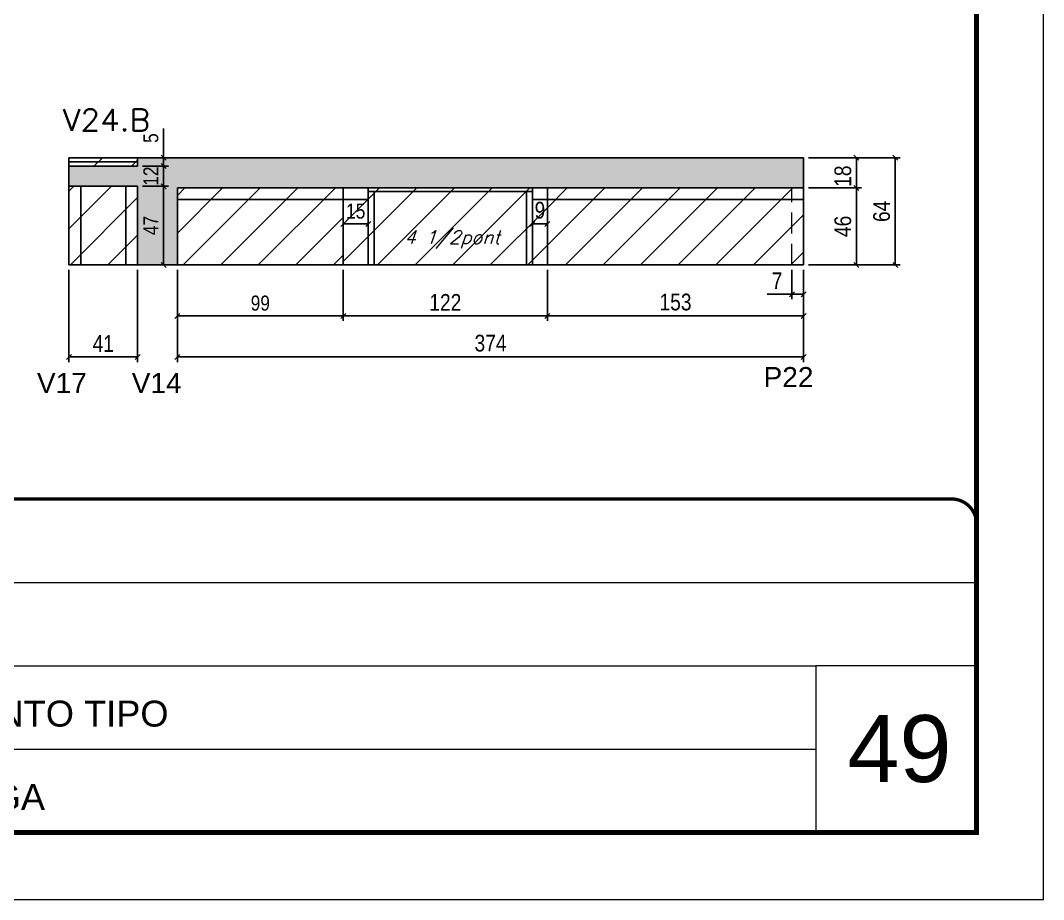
# Model space of a CAD drawing. Extents: x -10448 to -1189, y -11772 to 17235.
# Drawn here: x -9574 to -8963, y 2011 to 2536 of the extents above; entities that cross this region are included whole.
import ezdxf

# ---------------------------------------------------------------- set-up
doc = ezdxf.new("R2010")
doc.units = 0
for name, pattern in [('CONTINUO', [0]), ('DASHED', [0.75, 0.5, -0.25]), ('HIDDEN', [0.375, 0.25, -0.125])]:
    doc.linetypes.add(name, pattern=pattern)
for name, color, linetype in [('5', 5, 'Continuous'), ('COTA', 241, 'Continuous'), ('Painéis', 200, 'Continuous'), ('Reaproveitamento', 251, 'Continuous'), ('SARR_2.2x7', 40, 'Continuous'), ('SARR_3.5x7', 81, 'Continuous'), ('SARR_EDITAR', 141, 'Continuous'), ('texto', 7, 'Continuous')]:
    doc.layers.add(name, color=color, linetype=linetype)
for name, color, linetype, lineweight in [('CARIMBO', 255, 'Continuous', 9), ('Folhas', 255, 'Continuous', 9), ('Sarr 2.2x7', 40, 'Continuous', 9), ('SARRAFO DE PRESSAO', 251, 'DASHED', 9), ('Texto Seção', 7, 'Continuous', 15)]:
    doc.layers.add(name, color=color, linetype=linetype, lineweight=lineweight)
doc.styles.add('ARIAL', font='arial.ttf')
doc.styles.add('COTA TECNICA', font='techl___.ttf', dxfattribs={"height": 10})
doc.styles.add('COTA TECNICA-50', font='techl___.ttf', dxfattribs={"height": 9})
doc.styles.add('REGUA-120', font='ROMANS.shx', dxfattribs={"height": 15})
doc.styles.add('Romans', font='romans.shx')
doc.styles.get("Standard").update_dxf_attribs({"font": 'arial.ttf'})
doc.dimstyles.new('COTA PAINEL-50', dxfattribs={"dimtxt": 9, "dimasz": 3, "dimexe": 3, "dimexo": 3, "dimgap": 3, "dimtad": 1, "dimdec": 1, "dimzin": 12, "dimdsep": 46, "dimtxsty": 'COTA TECNICA-50', "dimblk1": 'OBLIQUE', "dimblk2": 'OBLIQUE', "dimsah": 1, "dimcen": 0.9, "dimclrd": 4, "dimclre": 4, "dimclrt": 240, "dimadec": 1, "dimazin": 3, "dimtfac": 1, "dimtdec": 1, "dimtmove": 0, "dimatfit": 3, "dimfxl": 1, "dimtolj": 1, "dimtzin": 12, "dimarcsym": 0})
doc.dimstyles.new('PAINEL', dxfattribs={"dimtxt": 10, "dimasz": 3, "dimexe": 3, "dimexo": 3, "dimgap": 3, "dimtad": 1, "dimdec": 1, "dimzin": 12, "dimdsep": 46, "dimtxsty": 'COTA TECNICA', "dimblk1": 'OBLIQUE', "dimblk2": 'OBLIQUE', "dimsah": 1, "dimcen": 0.9, "dimclrd": 4, "dimclre": 4, "dimclrt": 240, "dimadec": 1, "dimazin": 3, "dimtfac": 1, "dimtdec": 1, "dimtmove": 0, "dimatfit": 3, "dimfxl": 1, "dimtolj": 1, "dimtzin": 12, "dimarcsym": 0})
pattern_1 = [(45, (-142510.367, -24455.159), (-11.2253202, 11.2253202), [])]
pattern_2 = [(45, (-140598.972, -18566.162), (-11.2253202, 11.2253202), [])]

# ---------------------------------------------------------------- blocks, each defined once
blk = doc.blocks.new('9999999999')
at = {"color": 30, "linetype": 'CONTINUO'}
for p, q in [((98564.56, 34379.64), (99583.98, 34379.64)), ((98564.56, 34329.83), (99487.98, 34329.83)), ((99583.98, 34329.83), (99487.98, 34329.83)), ((99487.98, 34329.83), (99487.98, 34230.21)), ((98564.56, 34280.02), (99487.98, 34280.02))]:
    blk.add_line(p, q, dxfattribs=at)
at = {"color": 30, "linetype": 'CONTINUO', "const_width": 2}
blk.add_lwpolyline([(99583.98, 34230.21), (99583.98, 34414.45, 0.414214), (99568.98, 34429.45), (98228.98, 34429.45, 0.414214), (98213.98, 34414.45), (98213.98, 34245.21, 0.414214), (98228.98, 34230.21), (99583.98, 34230.21)], format="xyb", dxfattribs=at)
at = {"layer": 'Folhas'}
blk.add_lwpolyline([(98138.98, 34190.21), (99623.98, 34190.21), (99623.98, 35240.21), (98138.98, 35240.21)], close=True, dxfattribs=at)
at = {"layer": 'Folhas', "color": 30, "const_width": 3}
blk.add_lwpolyline([(98213.98, 34230.21), (99583.98, 34230.21), (99583.98, 35200.21), (98213.98, 35200.21)], close=True, dxfattribs=at)
at = {"color": 7, "linetype": 'Continuous', "ltscale": 5, "style": 'ARIAL'}
for s, p in [('2°, 3° E PAVIMENTO TIPO', (98837.68, 34293.51)), ('LATERAL DE VIGA', (98837.68, 34243.7))]:
    blk.add_text(s, height=15.4829, dxfattribs=at).set_placement(p)
blk = doc.blocks.new('_Oblique')
at = {"color": 0, "linetype": 'ByBlock', "lineweight": -2}
blk.add_line((-0.5, -0.5), (0.5, 0.5), dxfattribs=at)
blk = doc.blocks.new('*D838')
at = {"layer": 'COTA', "color": 4, "linetype": 'ByBlock', "lineweight": -2, "transparency": 16777216}
for p, q in [((-9381.59, 2387.34), (-9381.59, 2356.89)), ((-9259.59, 2387.34), (-9259.59, 2356.89)), ((-9381.59, 2359.89), (-9259.59, 2359.89))]:
    blk.add_line(p, q, dxfattribs=at)
at = {"layer": 'Defpoints', "color": 0, "linetype": 'ByBlock', "transparency": 16777216}
for p in [(-9381.59, 2390.34), (-9259.59, 2390.34), (-9259.59, 2359.89)]:
    blk.add_point(p, dxfattribs=at)
at = {"layer": 'COTA', "color": 4, "linetype": 'ByBlock', "lineweight": -2, "transparency": 16777216, "xscale": 3, "yscale": 3, "zscale": 3, "rotation": 180}
blk.add_blockref('_Oblique', (-9381.59, 2359.89), dxfattribs=at)
at = {"layer": 'COTA', "color": 4, "linetype": 'ByBlock', "lineweight": -2, "transparency": 16777216, "xscale": 3, "yscale": 3, "zscale": 3}
blk.add_blockref('_Oblique', (-9259.59, 2359.89), dxfattribs=at)
at = {"layer": 'COTA', "color": 240, "linetype": 'ByBlock', "transparency": 16777216, "insert": (-9320.59, 2367.94), "char_height": 10, "attachment_point": 5, "style": 'COTA TECNICA'}
blk.add_mtext('\\A1;122', dxfattribs=at)
blk = doc.blocks.new('*D839')
at = {"layer": 'COTA', "color": 4, "linetype": 'ByBlock', "lineweight": -2, "transparency": 16777216}
for p, q in [((-9259.59, 2387.34), (-9259.59, 2356.89)), ((-9106.59, 2387.34), (-9106.59, 2356.89)), ((-9259.59, 2359.89), (-9106.59, 2359.89))]:
    blk.add_line(p, q, dxfattribs=at)
at = {"layer": 'Defpoints', "color": 0, "linetype": 'ByBlock', "transparency": 16777216}
for p in [(-9259.59, 2390.34), (-9106.59, 2390.34), (-9106.59, 2359.89)]:
    blk.add_point(p, dxfattribs=at)
at = {"layer": 'COTA', "color": 4, "linetype": 'ByBlock', "lineweight": -2, "transparency": 16777216, "xscale": 3, "yscale": 3, "zscale": 3, "rotation": 180}
blk.add_blockref('_Oblique', (-9259.59, 2359.89), dxfattribs=at)
at = {"layer": 'COTA', "color": 4, "linetype": 'ByBlock', "lineweight": -2, "transparency": 16777216, "xscale": 3, "yscale": 3, "zscale": 3}
blk.add_blockref('_Oblique', (-9106.59, 2359.89), dxfattribs=at)
at = {"layer": 'COTA', "color": 240, "linetype": 'ByBlock', "transparency": 16777216, "insert": (-9183.09, 2368.11), "char_height": 10, "attachment_point": 5, "style": 'COTA TECNICA'}
blk.add_mtext('\\A1;153', dxfattribs=at)
blk = doc.blocks.new('*D813')
at = {"layer": 'COTA', "color": 4, "linetype": 'ByBlock', "lineweight": -2, "transparency": 16777216}
for p, q in [((-9480.59, 2387.34), (-9480.59, 2332.34)), ((-9106.59, 2387.34), (-9106.59, 2332.34)), ((-9480.59, 2335.34), (-9106.59, 2335.34))]:
    blk.add_line(p, q, dxfattribs=at)
at = {"layer": 'Defpoints', "color": 0, "linetype": 'ByBlock', "transparency": 16777216}
for p in [(-9480.59, 2390.34), (-9106.59, 2390.34), (-9106.59, 2335.34)]:
    blk.add_point(p, dxfattribs=at)
at = {"layer": 'COTA', "color": 4, "linetype": 'ByBlock', "lineweight": -2, "transparency": 16777216, "xscale": 3, "yscale": 3, "zscale": 3, "rotation": 180}
blk.add_blockref('_Oblique', (-9480.59, 2335.34), dxfattribs=at)
at = {"layer": 'COTA', "color": 4, "linetype": 'ByBlock', "lineweight": -2, "transparency": 16777216, "xscale": 3, "yscale": 3, "zscale": 3}
blk.add_blockref('_Oblique', (-9106.59, 2335.34), dxfattribs=at)
at = {"layer": 'COTA', "color": 240, "linetype": 'ByBlock', "transparency": 16777216, "insert": (-9293.59, 2343.56), "char_height": 10, "attachment_point": 5, "style": 'COTA TECNICA'}
blk.add_mtext('\\A1;374', dxfattribs=at)
blk = doc.blocks.new('*D814')
at = {"layer": 'COTA', "color": 4, "linetype": 'ByBlock', "lineweight": -2, "transparency": 16777216}
for p, q in [((-9103.59, 2436.34), (-9072.01, 2436.34)), ((-9075.01, 2390.34), (-9075.01, 2436.34)), ((-9103.59, 2390.34), (-9072.01, 2390.34))]:
    blk.add_line(p, q, dxfattribs=at)
at = {"layer": 'Defpoints', "color": 0, "linetype": 'ByBlock', "transparency": 16777216}
for p in [(-9106.59, 2436.34), (-9075.01, 2436.34), (-9106.59, 2390.34)]:
    blk.add_point(p, dxfattribs=at)
at = {"layer": 'COTA', "color": 4, "linetype": 'ByBlock', "lineweight": -2, "transparency": 16777216, "xscale": 3, "yscale": 3, "zscale": 3}
for p, rotation in [((-9075.01, 2436.34), 90), ((-9075.01, 2390.34), 270)]:
    blk.add_blockref('_Oblique', p, dxfattribs=dict(at, rotation=rotation))
at = {"layer": 'COTA', "color": 240, "linetype": 'ByBlock', "transparency": 16777216, "insert": (-9083.12, 2413.34), "char_height": 10, "attachment_point": 5, "rotation": 90, "style": 'COTA TECNICA'}
blk.add_mtext('\\A1;46', dxfattribs=at)
blk = doc.blocks.new('*D815')
at = {"layer": 'COTA', "color": 4, "linetype": 'ByBlock', "lineweight": -2, "transparency": 16777216}
for p, q in [((-9103.59, 2454.34), (-9072.01, 2454.34)), ((-9075.01, 2436.34), (-9075.01, 2454.34)), ((-9103.59, 2436.34), (-9072.01, 2436.34))]:
    blk.add_line(p, q, dxfattribs=at)
at = {"layer": 'Defpoints', "color": 0, "linetype": 'ByBlock', "transparency": 16777216}
for p in [(-9106.59, 2454.34), (-9075.01, 2454.34), (-9106.59, 2436.34)]:
    blk.add_point(p, dxfattribs=at)
at = {"layer": 'COTA', "color": 4, "linetype": 'ByBlock', "lineweight": -2, "transparency": 16777216, "xscale": 3, "yscale": 3, "zscale": 3}
for p, rotation in [((-9075.01, 2454.34), 90), ((-9075.01, 2436.34), 270)]:
    blk.add_blockref('_Oblique', p, dxfattribs=dict(at, rotation=rotation))
at = {"layer": 'COTA', "color": 240, "linetype": 'ByBlock', "transparency": 16777216, "insert": (-9083.11, 2443.34), "char_height": 10, "attachment_point": 5, "rotation": 90, "style": 'COTA TECNICA'}
blk.add_mtext('\\A1;18', dxfattribs=at)
blk = doc.blocks.new('*D816')
at = {"layer": 'COTA', "color": 4, "linetype": 'ByBlock', "lineweight": -2, "transparency": 16777216}
for p, q in [((-9103.59, 2454.34), (-9048.85, 2454.34)), ((-9051.85, 2390.34), (-9051.85, 2454.34)), ((-9103.59, 2390.34), (-9048.85, 2390.34))]:
    blk.add_line(p, q, dxfattribs=at)
at = {"layer": 'Defpoints', "color": 0, "linetype": 'ByBlock', "transparency": 16777216}
for p in [(-9106.59, 2454.34), (-9051.85, 2454.34), (-9106.59, 2390.34)]:
    blk.add_point(p, dxfattribs=at)
at = {"layer": 'COTA', "color": 4, "linetype": 'ByBlock', "lineweight": -2, "transparency": 16777216, "xscale": 3, "yscale": 3, "zscale": 3}
for p, rotation in [((-9051.85, 2454.34), 90), ((-9051.85, 2390.34), 270)]:
    blk.add_blockref('_Oblique', p, dxfattribs=dict(at, rotation=rotation))
at = {"layer": 'COTA', "color": 240, "linetype": 'ByBlock', "transparency": 16777216, "insert": (-9059.96, 2422.34), "char_height": 10, "attachment_point": 5, "rotation": 90, "style": 'COTA TECNICA'}
blk.add_mtext('\\A1;64', dxfattribs=at)
blk = doc.blocks.new('*D1895')
at = {"layer": 'COTA', "color": 4, "linetype": 'ByBlock', "lineweight": -2, "transparency": 16777216}
for p, q in [((-9268.59, 2426.34), (-9268.59, 2411.84)), ((-9259.59, 2426.34), (-9259.59, 2411.84)), ((-9268.59, 2414.84), (-9259.59, 2414.84))]:
    blk.add_line(p, q, dxfattribs=at)
at = {"layer": 'Defpoints', "color": 0, "linetype": 'ByBlock', "transparency": 16777216}
for p in [(-9268.59, 2429.34), (-9259.59, 2429.34), (-9259.59, 2414.84)]:
    blk.add_point(p, dxfattribs=at)
at = {"layer": 'COTA', "color": 4, "linetype": 'ByBlock', "lineweight": -2, "transparency": 16777216, "xscale": 3, "yscale": 3, "zscale": 3, "rotation": 180}
blk.add_blockref('_Oblique', (-9268.59, 2414.84), dxfattribs=at)
at = {"layer": 'COTA', "color": 4, "linetype": 'ByBlock', "lineweight": -2, "transparency": 16777216, "xscale": 3, "yscale": 3, "zscale": 3}
blk.add_blockref('_Oblique', (-9259.59, 2414.84), dxfattribs=at)
at = {"layer": 'COTA', "color": 240, "linetype": 'ByBlock', "transparency": 16777216, "insert": (-9264.09, 2422.93), "char_height": 10, "attachment_point": 5, "style": 'COTA TECNICA'}
blk.add_mtext('\\A1;9', dxfattribs=at)
blk = doc.blocks.new('*D1896')
at = {"layer": 'COTA', "color": 4, "linetype": 'ByBlock', "lineweight": -2, "transparency": 16777216}
for p, q in [((-9113.59, 2387.34), (-9113.59, 2369.78)), ((-9106.59, 2387.34), (-9106.59, 2369.78)), ((-9113.59, 2372.78), (-9128.32, 2372.78)), ((-9106.59, 2372.78), (-9113.59, 2372.78))]:
    blk.add_line(p, q, dxfattribs=at)
at = {"layer": 'Defpoints', "color": 0, "linetype": 'ByBlock', "transparency": 16777216}
for p in [(-9113.59, 2390.34), (-9106.59, 2390.34), (-9113.59, 2372.78)]:
    blk.add_point(p, dxfattribs=at)
at = {"layer": 'COTA', "color": 4, "linetype": 'ByBlock', "lineweight": -2, "transparency": 16777216, "xscale": 3, "yscale": 3, "zscale": 3, "rotation": 180}
blk.add_blockref('_Oblique', (-9113.59, 2372.78), dxfattribs=at)
at = {"layer": 'COTA', "color": 4, "linetype": 'ByBlock', "lineweight": -2, "transparency": 16777216, "xscale": 3, "yscale": 3, "zscale": 3}
blk.add_blockref('_Oblique', (-9106.59, 2372.78), dxfattribs=at)
at = {"layer": 'COTA', "color": 240, "linetype": 'ByBlock', "transparency": 16777216, "insert": (-9122.46, 2380.86), "char_height": 10, "attachment_point": 5, "style": 'COTA TECNICA'}
blk.add_mtext('\\A1;7', dxfattribs=at)
blk = doc.blocks.new('*D1898')
at = {"layer": 'COTA', "color": 4, "linetype": 'ByBlock', "lineweight": -2, "transparency": 16777216}
for p, q in [((-9545.37, 2387.34), (-9545.37, 2332.34)), ((-9504.37, 2387.34), (-9504.37, 2332.34)), ((-9545.37, 2335.34), (-9504.37, 2335.34))]:
    blk.add_line(p, q, dxfattribs=at)
at = {"layer": 'Defpoints', "color": 0, "linetype": 'ByBlock', "transparency": 16777216}
for p in [(-9545.37, 2390.34), (-9504.37, 2390.34), (-9504.37, 2335.34)]:
    blk.add_point(p, dxfattribs=at)
at = {"layer": 'COTA', "color": 4, "linetype": 'ByBlock', "lineweight": -2, "transparency": 16777216, "xscale": 3, "yscale": 3, "zscale": 3, "rotation": 180}
blk.add_blockref('_Oblique', (-9545.37, 2335.34), dxfattribs=at)
at = {"layer": 'COTA', "color": 4, "linetype": 'ByBlock', "lineweight": -2, "transparency": 16777216, "xscale": 3, "yscale": 3, "zscale": 3}
blk.add_blockref('_Oblique', (-9504.37, 2335.34), dxfattribs=at)
at = {"layer": 'COTA', "color": 240, "linetype": 'ByBlock', "transparency": 16777216, "insert": (-9524.87, 2343.41), "char_height": 10, "attachment_point": 5, "style": 'COTA TECNICA'}
blk.add_mtext('\\A1;41', dxfattribs=at)
blk = doc.blocks.new('*D1899')
at = {"layer": 'COTA', "color": 4, "linetype": 'ByBlock', "lineweight": -2, "transparency": 16777216}
for p, q in [((-9381.59, 2426.34), (-9381.59, 2411.84)), ((-9366.59, 2426.34), (-9366.59, 2411.84)), ((-9366.59, 2414.84), (-9381.59, 2414.84))]:
    blk.add_line(p, q, dxfattribs=at)
at = {"layer": 'Defpoints', "color": 0, "linetype": 'ByBlock', "transparency": 16777216}
for p in [(-9381.59, 2429.34), (-9366.59, 2429.34), (-9381.59, 2414.84)]:
    blk.add_point(p, dxfattribs=at)
at = {"layer": 'COTA', "color": 4, "linetype": 'ByBlock', "lineweight": -2, "transparency": 16777216, "xscale": 3, "yscale": 3, "zscale": 3, "rotation": 180}
blk.add_blockref('_Oblique', (-9381.59, 2414.84), dxfattribs=at)
at = {"layer": 'COTA', "color": 4, "linetype": 'ByBlock', "lineweight": -2, "transparency": 16777216, "xscale": 3, "yscale": 3, "zscale": 3}
blk.add_blockref('_Oblique', (-9366.59, 2414.84), dxfattribs=at)
at = {"layer": 'COTA', "color": 240, "linetype": 'ByBlock', "transparency": 16777216, "insert": (-9374.09, 2422.44), "char_height": 9, "attachment_point": 5, "style": 'COTA TECNICA-50'}
blk.add_mtext('\\A1;15', dxfattribs=at)
blk = doc.blocks.new('*D1900')
at = {"layer": 'COTA', "color": 4, "linetype": 'ByBlock', "lineweight": -2, "transparency": 16777216}
for p, q in [((-9480.59, 2387.34), (-9480.59, 2356.89)), ((-9381.59, 2387.34), (-9381.59, 2356.89)), ((-9480.59, 2359.89), (-9381.59, 2359.89))]:
    blk.add_line(p, q, dxfattribs=at)
at = {"layer": 'Defpoints', "color": 0, "linetype": 'ByBlock', "transparency": 16777216}
for p in [(-9480.59, 2390.34), (-9381.59, 2390.34), (-9381.59, 2359.89)]:
    blk.add_point(p, dxfattribs=at)
at = {"layer": 'COTA', "color": 4, "linetype": 'ByBlock', "lineweight": -2, "transparency": 16777216, "xscale": 3, "yscale": 3, "zscale": 3, "rotation": 180}
blk.add_blockref('_Oblique', (-9480.59, 2359.89), dxfattribs=at)
at = {"layer": 'COTA', "color": 4, "linetype": 'ByBlock', "lineweight": -2, "transparency": 16777216, "xscale": 3, "yscale": 3, "zscale": 3}
blk.add_blockref('_Oblique', (-9381.59, 2359.89), dxfattribs=at)
at = {"layer": 'COTA', "color": 240, "linetype": 'ByBlock', "transparency": 16777216, "insert": (-9431.09, 2367.47), "char_height": 9, "attachment_point": 5, "style": 'COTA TECNICA-50'}
blk.add_mtext('\\A1;99', dxfattribs=at)
blk = doc.blocks.new('*D1901')
at = {"layer": 'COTA', "color": 4, "linetype": 'ByBlock', "lineweight": -2, "transparency": 16777216}
for p, q in [((-9501.37, 2437.34), (-9485.87, 2437.34)), ((-9488.87, 2390.34), (-9488.87, 2437.34)), ((-9501.37, 2390.34), (-9485.87, 2390.34))]:
    blk.add_line(p, q, dxfattribs=at)
at = {"layer": 'Defpoints', "color": 0, "linetype": 'ByBlock', "transparency": 16777216}
for p in [(-9504.37, 2437.34), (-9488.87, 2437.34), (-9504.37, 2390.34)]:
    blk.add_point(p, dxfattribs=at)
at = {"layer": 'COTA', "color": 4, "linetype": 'ByBlock', "lineweight": -2, "transparency": 16777216, "xscale": 3, "yscale": 3, "zscale": 3}
for p, rotation in [((-9488.87, 2437.34), 90), ((-9488.87, 2390.34), 270)]:
    blk.add_blockref('_Oblique', p, dxfattribs=dict(at, rotation=rotation))
at = {"layer": 'COTA', "color": 240, "linetype": 'ByBlock', "transparency": 16777216, "insert": (-9496.43, 2413.84), "char_height": 9, "attachment_point": 5, "rotation": 90, "style": 'COTA TECNICA-50'}
blk.add_mtext('\\A1;47', dxfattribs=at)
blk = doc.blocks.new('*D1902')
at = {"layer": 'COTA', "color": 4, "linetype": 'ByBlock', "lineweight": -2, "transparency": 16777216}
for p, q in [((-9488.87, 2454.34), (-9488.87, 2471.83)), ((-9501.37, 2454.34), (-9485.87, 2454.34)), ((-9488.87, 2449.34), (-9488.87, 2454.34)), ((-9501.37, 2449.34), (-9485.87, 2449.34)), ((-9488.87, 2449.34), (-9488.87, 2446.34))]:
    blk.add_line(p, q, dxfattribs=at)
at = {"layer": 'Defpoints', "color": 0, "linetype": 'ByBlock', "transparency": 16777216}
for p in [(-9504.37, 2454.34), (-9488.87, 2454.34), (-9504.37, 2449.34)]:
    blk.add_point(p, dxfattribs=at)
at = {"layer": 'COTA', "color": 4, "linetype": 'ByBlock', "lineweight": -2, "transparency": 16777216, "xscale": 3, "yscale": 3, "zscale": 3}
for p, rotation in [((-9488.87, 2454.34), 270), ((-9488.87, 2449.34), 90)]:
    blk.add_blockref('_Oblique', p, dxfattribs=dict(at, rotation=rotation))
at = {"layer": 'COTA', "color": 240, "linetype": 'ByBlock', "transparency": 16777216, "insert": (-9496.47, 2466.08), "char_height": 9, "attachment_point": 5, "rotation": 90, "style": 'COTA TECNICA-50'}
blk.add_mtext('\\A1;5', dxfattribs=at)
blk = doc.blocks.new('*D1903')
at = {"layer": 'COTA', "color": 4, "linetype": 'ByBlock', "lineweight": -2, "transparency": 16777216}
for p, q in [((-9501.37, 2449.34), (-9485.87, 2449.34)), ((-9488.87, 2437.34), (-9488.87, 2449.34)), ((-9501.37, 2437.34), (-9485.87, 2437.34))]:
    blk.add_line(p, q, dxfattribs=at)
at = {"layer": 'Defpoints', "color": 0, "linetype": 'ByBlock', "transparency": 16777216}
for p in [(-9504.37, 2449.34), (-9488.87, 2449.34), (-9504.37, 2437.34)]:
    blk.add_point(p, dxfattribs=at)
at = {"layer": 'COTA', "color": 4, "linetype": 'ByBlock', "lineweight": -2, "transparency": 16777216, "xscale": 3, "yscale": 3, "zscale": 3}
for p, rotation in [((-9488.87, 2449.34), 90), ((-9488.87, 2437.34), 270)]:
    blk.add_blockref('_Oblique', p, dxfattribs=dict(at, rotation=rotation))
at = {"layer": 'COTA', "color": 240, "linetype": 'ByBlock', "transparency": 16777216, "insert": (-9496.42, 2443.34), "char_height": 9, "attachment_point": 5, "rotation": 90, "style": 'COTA TECNICA-50'}
blk.add_mtext('\\A1;12', dxfattribs=at)

msp = doc.modelspace()

# ---------------------------------------------------------------- hatches: boundary and pattern name
at = {"layer": 'COTA', "linetype": 'ByBlock'}
h = msp.add_hatch(dxfattribs=at)
h.set_pattern_fill('AR-CONC', color=256, scale=0.03)
h.set_pattern_definition([(50, (-140598.9716, -18566.162), (5.46554007, -0.47817257), [0.5715, -6.2865]), (355, (-140598.9716, -18566.162), (-1.05730264, 5.73170536), [0.4572, -5.02921753]), (100.4514447, (-140598.516, -18566.202), (4.40823741, 5.25353256), [0.48570026, -5.34270734]), (46.1842, (-140598.9716, -18564.638), (8.13237123, -1.26126984), [0.85725, -9.42975]), (96.6355576, (-140598.294, -18564.743), (7.122124, 7.42278374), [0.7285507, -8.01406824]), (351.184151, (-140598.972, -18564.638), (7.122124, 7.42278374), [0.685799, -7.54379196]), (21, (-140598.2096, -18565.019), (4.54843174, -3.06795595), [0.5715, -6.2865]), (326, (-140598.2096, -18565.019), (1.85406085, 5.52563898), [0.4572, -5.0292]), (71.451445, (-140597.8306, -18565.275), (6.40249258, 2.45768307), [0.48570026, -5.34269813]), (37.5, (-140598.9716, -18566.1621), (0.092658098, 2.536651166), [0, -4.96824, 0, -5.1054, 0, -5.04825]), (7.5, (-140598.9716, -18566.1621), (2.004589875, 3.005417245), [0, -2.91084, 0, -4.85394, 0, -1.92405]), (327.5, (-140600.6709, -18566.1621), (4.067717855, -0.17186232), [0, -1.905, 0, -5.9436, 0, -7.8867]), (317.5, (-140601.433, -18566.162), (4.44387544, 0.76279473), [0, -2.4765, 0, -3.94716, 0, -5.6007])])
h.paths.add_polyline_path([(-9106.59, 2436.34), (-9106.59, 2454.34), (-9504.37, 2454.34), (-9504.37, 2449.34), (-9545.37, 2449.34), (-9545.37, 2437.34), (-9504.37, 2437.34), (-9504.37, 2390.34), (-9480.59, 2390.34), (-9480.59, 2436.34)])
at = {"layer": 'Reaproveitamento', "linetype": 'ByBlock'}
h = msp.add_hatch(dxfattribs=at)
h.set_pattern_fill('ANSI31', color=256, scale=5)
h.set_pattern_definition(pattern_2)
h.paths.add_polyline_path([(-9504.37, 2449.34), (-9504.37, 2454.34), (-9545.37, 2454.34), (-9545.37, 2449.34)])
h = msp.add_hatch(dxfattribs=at)
h.set_pattern_fill('ANSI31', color=256, scale=5)
h.set_pattern_definition(pattern_2)
h.paths.add_polyline_path([(-9545.37, 2437.34), (-9545.37, 2390.34), (-9504.37, 2390.34), (-9504.37, 2437.34)])
h = msp.add_hatch(dxfattribs=at)
h.set_pattern_fill('ANSI31', color=256, scale=5)
h.set_pattern_definition(pattern_2)
h.paths.add_polyline_path([(-9480.59, 2390.34), (-9381.59, 2390.34), (-9381.59, 2436.34), (-9480.59, 2436.34)])
h = msp.add_hatch(dxfattribs=at)
h.set_pattern_fill('ANSI31', color=256, scale=5)
h.set_pattern_definition(pattern_1)
h.paths.add_polyline_path([(-9381.59, 2436.34), (-9381.59, 2390.34), (-9259.59, 2390.34), (-9259.59, 2436.34)])
h = msp.add_hatch(dxfattribs=at)
h.set_pattern_fill('ANSI31', color=256, scale=5)
h.set_pattern_definition(pattern_1)
h.paths.add_polyline_path([(-9259.59, 2436.34), (-9259.59, 2390.34), (-9106.59, 2390.34), (-9106.59, 2436.34)])

# ---------------------------------------------------------------- linework, layer by layer
at = {"layer": 'COTA', "linetype": 'ByBlock'}
for p, q in [((-9504.37, 2454.34), (-9106.59, 2454.34)), ((-9106.59, 2436.34), (-9106.59, 2454.34)), ((-9504.37, 2390.34), (-9480.59, 2390.34))]:
    msp.add_line(p, q, dxfattribs=at)
at = {"layer": 'Painéis', "linetype": 'ByBlock'}
for p, q in [((-9545.37, 2454.34), (-9504.37, 2454.34)), ((-9545.37, 2449.34), (-9545.37, 2454.34)), ((-9504.37, 2449.34), (-9504.37, 2454.34)), ((-9545.37, 2449.34), (-9504.37, 2449.34)), ((-9545.37, 2437.34), (-9545.37, 2449.34)), ((-9545.37, 2437.34), (-9504.37, 2437.34)), ((-9545.37, 2390.34), (-9545.37, 2437.34)), ((-9504.37, 2390.34), (-9504.37, 2437.34)), ((-9504.37, 2390.34), (-9504.37, 2437.34)), ((-9480.59, 2436.34), (-9106.59, 2436.34)), ((-9480.59, 2390.34), (-9480.59, 2436.34)), ((-9381.59, 2390.34), (-9381.59, 2436.34)), ((-9381.59, 2390.34), (-9381.59, 2436.34)), ((-9259.59, 2390.34), (-9259.59, 2436.34)), ((-9106.59, 2390.34), (-9106.59, 2436.34)), ((-9545.37, 2390.34), (-9504.37, 2390.34)), ((-9480.59, 2390.34), (-9106.59, 2390.34))]:
    msp.add_line(p, q, dxfattribs=at)
at = {"layer": 'Sarr 2.2x7', "linetype": 'HIDDEN', "ltscale": 50}
msp.add_line((-9113.59, 2390.34), (-9113.59, 2436.34), dxfattribs=at)
at = {"layer": 'SARR_2.2x7', "linetype": 'Continuous'}
for p, q in [((-9538.37, 2390.34), (-9538.37, 2437.34)), ((-9511.37, 2390.34), (-9511.37, 2437.34)), ((-9366.59, 2434.14), (-9268.59, 2434.14)), ((-9480.59, 2429.34), (-9381.59, 2429.34)), ((-9381.59, 2429.34), (-9366.59, 2429.34)), ((-9268.59, 2429.34), (-9259.59, 2429.34)), ((-9259.59, 2429.34), (-9106.59, 2429.34))]:
    msp.add_line(p, q, dxfattribs=at)
at = {"layer": 'SARR_3.5x7'}
for p, q in [((-9504.37, 2435.14), (-9504.37, 2390.34)), ((-9366.59, 2436.34), (-9366.59, 2390.34)), ((-9363.09, 2434.14), (-9363.09, 2390.34)), ((-9272.09, 2434.14), (-9272.09, 2390.34)), ((-9268.59, 2436.34), (-9268.59, 2390.34)), ((-9366.59, 2390.34), (-9363.09, 2390.34)), ((-9272.09, 2390.34), (-9268.59, 2390.34))]:
    msp.add_line(p, q, dxfattribs=at)
at = {"layer": 'SARR_EDITAR', "linetype": 'ByBlock'}
msp.add_line((-9545.37, 2451.84), (-9504.37, 2451.84), dxfattribs=at)

# ---------------------------------------------------------------- block references
at = {"layer": 'SARRAFO DE PRESSAO', "color": 6, "linetype": 'ByBlock'}
msp.add_blockref('9999999999', (-108587.26, -32178.88), dxfattribs=at)

# ---------------------------------------------------------------- texts
at = {"layer": '5', "linetype": 'Continuous'}
for s, p in [('P22', (-9130.52, 2317.33)), ('V17', (-9564.52, 2313.83)), ('V14', (-9507.9, 2313.83))]:
    msp.add_text(s, height=12, rotation=0.00004, dxfattribs=at).set_placement(p)
at = {"layer": 'CARIMBO', "style": 'ARIAL'}
msp.add_text('49', height=40, dxfattribs=at).set_placement((-9080.42, 2081.47))
at = {"layer": 'texto', "color": 2, "insert": (-9316.59, 2405.56), "char_height": 8, "attachment_point": 5, "style": 'Romans'}
msp.add_mtext('{\\Q19;\\C256;4 1/2pont}', dxfattribs=at)
at = {"layer": 'Texto Seção', "style": 'REGUA-120', "width": 1.05}
msp.add_text('V24.B', height=13, dxfattribs=at).set_placement((-9549.02, 2470.41))

# ---------------------------------------------------------------- dimensions: what is measured, and where the dimension line sits
at = {"layer": 'COTA', "linetype": 'ByBlock'}
for base, p1, p2, dimstyle, picture, middle in [((-9488.87, 2454.34), (-9504.37, 2449.34), (-9504.37, 2454.34), 'COTA PAINEL-50', '*D1902', (-9496.47, 2466.08)), ((-9051.85, 2454.34), (-9106.59, 2390.34), (-9106.59, 2454.34), 'PAINEL', '*D816', (-9059.96, 2422.34)), ((-9488.87, 2437.34), (-9504.37, 2390.34), (-9504.37, 2437.34), 'COTA PAINEL-50', '*D1901', (-9496.43, 2413.84)), ((-9075.01, 2436.34), (-9106.59, 2390.34), (-9106.59, 2436.34), 'PAINEL', '*D814', (-9083.12, 2413.34))]:
    dim = msp.add_linear_dim(base=base, p1=p1, p2=p2, angle=90, dimstyle=dimstyle, dxfattribs=at)
    dim.commit()
    dim.dimension.update_dxf_attribs({"geometry": picture, "text_midpoint": middle})
for base, p1, p2, dimstyle, picture, middle in [((-9488.87, 2449.34), (-9504.37, 2437.34), (-9504.37, 2449.34), 'COTA PAINEL-50', '*D1903', (-9488.87, 2443.34)), ((-9075.01, 2454.34), (-9106.59, 2436.34), (-9106.59, 2454.34), 'PAINEL', '*D815', (-9075.01, 2443.34))]:
    dim = msp.add_linear_dim(base=base, p1=p1, p2=p2, angle=90, dimstyle=dimstyle, dxfattribs=at)
    dim.commit()
    dim.dimension.update_dxf_attribs({"geometry": picture, "text_midpoint": middle, "dimtype": 160})
for base, p1, p2, dimstyle, picture, middle in [((-9381.59, 2414.84), (-9366.59, 2429.34), (-9381.59, 2429.34), 'COTA PAINEL-50', '*D1899', (-9374.09, 2422.44)), ((-9504.37, 2335.34), (-9545.37, 2390.34), (-9504.37, 2390.34), 'PAINEL', '*D1898', (-9524.87, 2343.41)), ((-9106.59, 2335.34), (-9480.59, 2390.34), (-9106.59, 2390.34), 'PAINEL', '*D813', (-9293.59, 2343.56)), ((-9381.59, 2359.89), (-9480.59, 2390.34), (-9381.59, 2390.34), 'COTA PAINEL-50', '*D1900', (-9431.09, 2367.47)), ((-9259.59, 2359.89), (-9381.59, 2390.34), (-9259.59, 2390.34), 'PAINEL', '*D838', (-9320.59, 2367.94)), ((-9106.59, 2359.89), (-9259.59, 2390.34), (-9106.59, 2390.34), 'PAINEL', '*D839', (-9183.09, 2368.11)), ((-9113.59, 2372.78), (-9106.59, 2390.34), (-9113.59, 2390.34), 'PAINEL', '*D1896', (-9122.46, 2380.86))]:
    dim = msp.add_linear_dim(base=base, p1=p1, p2=p2, dimstyle=dimstyle, dxfattribs=at)
    dim.commit()
    dim.dimension.update_dxf_attribs({"geometry": picture, "text_midpoint": middle})
dim = msp.add_linear_dim(base=(-9259.59, 2414.84), p1=(-9268.59, 2429.34), p2=(-9259.59, 2429.34), dimstyle='PAINEL', dxfattribs=at)
dim.commit()
dim.dimension.update_dxf_attribs({"geometry": '*D1895', "text_midpoint": (-9264.09, 2414.84), "dimtype": 160})

doc.saveas('drawing.dxf')
